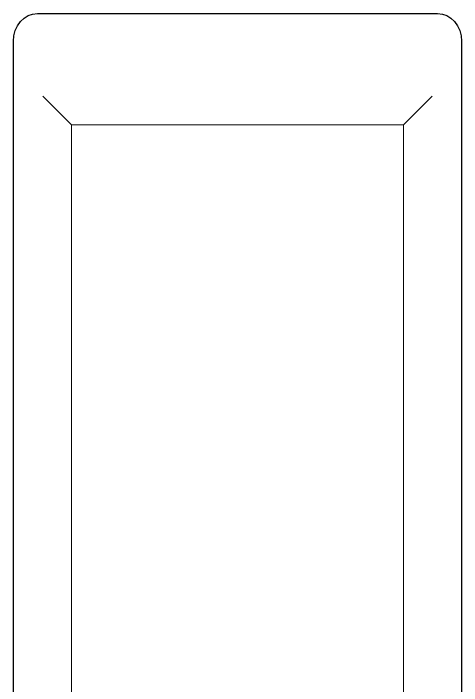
# Model space of a CAD drawing. Header units: centimetres. Extents: x -20 to 86, y -72 to 69.
# Drawn here: x -19.6 to 27.4, y -1.7 to 68.7 of the extents above; entities that cross this region are included whole.
import ezdxf

# ---------------------------------------------------------------- set-up
doc = ezdxf.new("R2010")
doc.units = ezdxf.units.CM
doc.header["$MEASUREMENT"] = 0
doc.layers.add('Layer 1', color=7, linetype='Continuous')

msp = doc.modelspace()

# ---------------------------------------------------------------- linework, layer by layer
at = {"layer": 'Layer 1', "color": 250, "lineweight": 25}
msp.add_open_spline([(-6.37219, -68.75), (-13.86072, -68.75), (-19.62219, -68.75), (-19.62219, -68.74999), (-19.62219, -68.74999), (-19.62219, 65.82447), (-19.62219, 65.82447), (-19.62219, 67.43351), (-18.49335, 68.74999), (-17.11365, 68.74999), (-17.11365, 68.74999), (24.86928, 68.74999), (24.86928, 68.74999), (26.24897, 68.74999), (27.37781, 67.4335), (27.37781, 65.82447), (27.37781, 65.82447), (27.37781, -68.75), (27.37781, -68.75), (27.37781, -68.75), (26.06485, -68.75), (23.87781, -68.75)], degree=3, knots=[0, 0, 0, 0, 0.14285714, 0.14285714, 0.14285714, 0.28571429, 0.28571429, 0.28571429, 0.42857143, 0.42857143, 0.42857143, 0.57142857, 0.57142857, 0.57142857, 0.71428571, 0.71428571, 0.71428571, 0.85714286, 0.85714286, 0.85714286, 1, 1, 1, 1], dxfattribs=at)
at = {"layer": 'Layer 1', "color": 250, "lineweight": 20}
for points in [[(-16.5327, 60.07537), (-16.5327, 60.07537), (-13.53061, 57.07543), (-13.53061, 57.07543)], [(21.28939, 57.0753), (21.28939, 57.0753), (24.2873, 60.07537), (24.2873, 60.07537)]]:
    msp.add_open_spline(points, degree=3, dxfattribs=at)
msp.add_open_spline([(-13.53061, 57.07543), (-13.53061, 57.07543), (21.28939, 57.0753), (21.28939, 57.0753), (21.28939, 57.0753), (21.28899, -41.9247), (21.28899, -41.9247), (21.28899, -41.9247), (-13.53101, -41.92457), (-13.53101, -41.92457), (-13.53101, -41.92457), (-13.53061, 57.07543), (-13.53061, 57.07543)], degree=3, knots=[0, 0, 0, 0, 0.25, 0.25, 0.25, 0.5, 0.5, 0.5, 0.75, 0.75, 0.75, 1, 1, 1, 1], dxfattribs=at)

doc.saveas('drawing.dxf')
